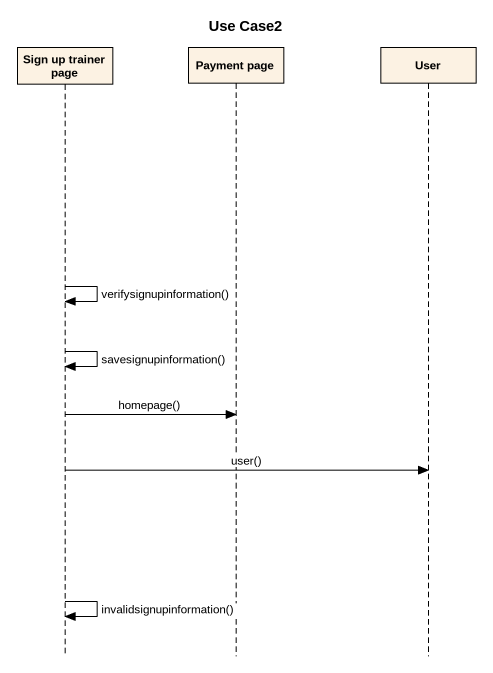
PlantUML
@startuml
title Use Case2
hide footbox
participant "Sign up trainer page" as Sign_up_trainer_page
participant "Payment page" as Payment_page
participant User

Sign_up_trainer_page -> Sign_up_trainer_page : verifysignupinformation()
Sign_up_trainer_page -> Sign_up_trainer_page : savesignupinformation()
Sign_up_trainer_page -> Payment_page : homepage()
Sign_up_trainer_page -> User : user()
Sign_up_trainer_page -> Sign_up_trainer_page : invalidsignupinformation()
@enduml
